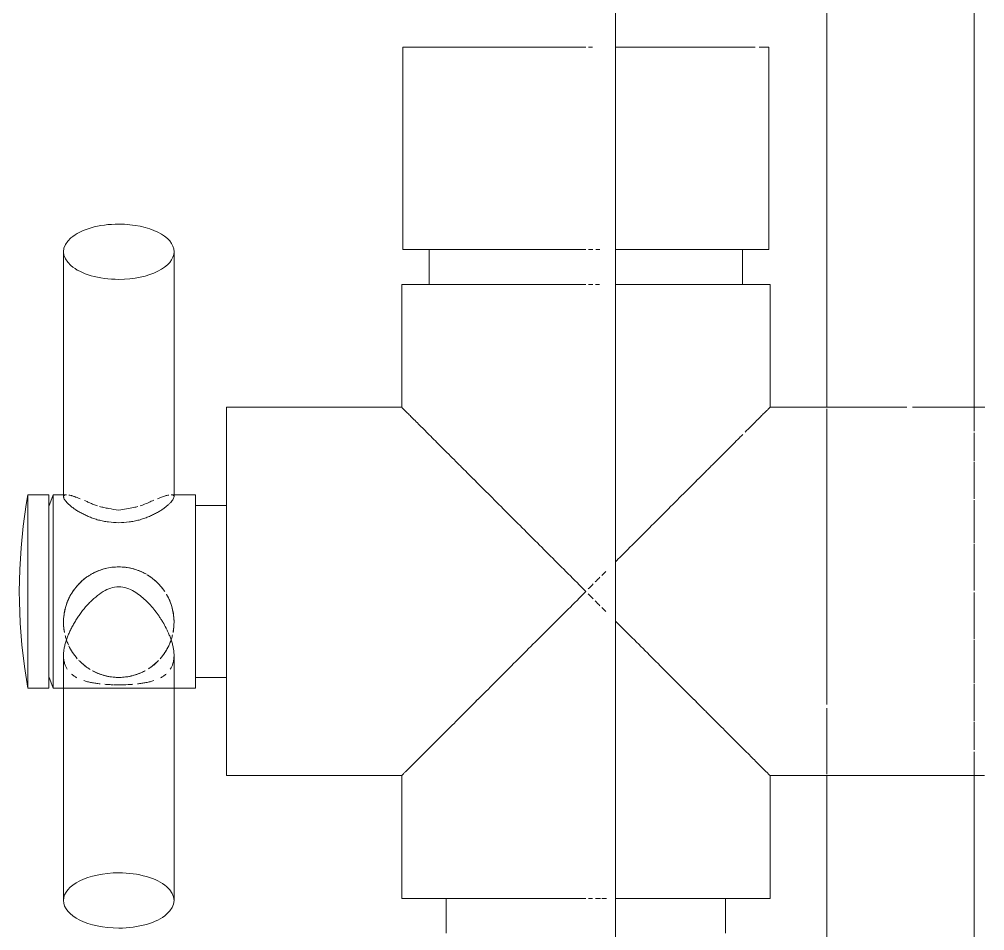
# Model space of a CAD drawing. Header units: metres. Extents: x -24.8 to 3.4, y -2.1 to 25.8.
# Drawn here: x -7.2162 to -7.1376, y 0.4724 to 0.5466 of the extents above; entities that cross this region are included whole.
import ezdxf

# ---------------------------------------------------------------- set-up
doc = ezdxf.new("R2010")
doc.units = ezdxf.units.M
doc.layers.add('P-SANR-FIXT', color=7, linetype='Continuous', lineweight=5)

# ---------------------------------------------------------------- blocks, each defined once
blk = doc.blocks.new('UT_Bacia com caixa acoplada - UT_Bacia com caixa acoplada-3248018-AA')
at = {"layer": 'P-SANR-FIXT', "color": 253, "true_color": 0xa6a6a6}
blk.add_line((34.13690173763725, 0.4062038145780441), (34.13690173763725, 0.7309999999999905), dxfattribs=at)
blk = doc.blocks.new('UT_Ducha higiênica - UT_Ducha higiênica-3628668-AA')
at = {"layer": 'P-SANR-FIXT', "color": 253, "true_color": 0xa6a6a6}
for p, q in [((34.15412133223171, 0.6681663797119922), (34.15412133223171, 0.5150000000000015)), ((34.16612133223171, 0.5150000000000015), (34.16612133223171, 0.6681663797119922)), ((34.13695344334964, 0.544314940328188), (34.14827793287685, 0.544314940328188)), ((34.14860557885483, 0.544314940328188), (34.14941342927755, 0.544314940328188)), ((34.14941342927756, 0.5278352926008755), (34.14941342927756, 0.5443149403281885)), ((34.13695344334964, 0.5278352926008761), (34.14941342927755, 0.5278352926008761)), ((34.14726121440147, 0.5249999999999906), (34.14726121440147, 0.5278352926008755)), ((34.1494963322318, 0.5249999999999906), (34.13691878068965, 0.5249999999999906)), ((34.14949633223183, 0.5150000000000015), (34.14949633223183, 0.5249999999999906)), ((34.16064001660035, 0.5150000000000015), (34.14949633223183, 0.5150000000000015)), ((34.16699633223168, 0.5150000000000015), (34.16111197147615, 0.5150000000000015)), ((34.14949633223183, 0.4749999999999911), (34.14949633223183, 0.4850000000000018)), ((34.14949633223183, 0.4850000000000018), (34.1669718130166, 0.4850000000000018)), ((34.15412133223171, 0.4850000000000018), (34.15412133223171, 0.4060745698004852)), ((34.16612133223171, 0.4121535324229034), (34.16612133223171, 0.4850000000000018)), ((34.13691878068965, 0.4749999999999905), (34.1494963322318, 0.4749999999999905)), ((34.14587924466058, 0.4721647073991279), (34.14587924466058, 0.4749999999999911))]:
    blk.add_line(p, q, dxfattribs=at)
at = {"layer": 'P-SANR-FIXT', "color": 7, "true_color": 0xf3f3f3}
for p, q in [((34.11957923518615, 0.5443149403281885), (34.11957923518615, 0.5278352926008755)), ((34.11957923518614, 0.544314940328188), (34.13449633223183, 0.544314940328188)), ((34.13470264702762, 0.544314940328188), (34.13503883053521, 0.544314940328188)), ((34.09195368284087, 0.5276637748155478), (34.09195368284088, 0.5077164640194567)), ((34.10095368284087, 0.5077164640194567), (34.10095368284087, 0.5276637748155478)), ((34.11957923518614, 0.5278352926008761), (34.12071473158682, 0.5278352926008761)), ((34.12071473158682, 0.5278352926008761), (34.12878780633346, 0.5278352926008761)), ((34.12173145006224, 0.5278352926008755), (34.12173145006224, 0.5249999999999906)), ((34.12878780633346, 0.5278352926008761), (34.13449633223183, 0.5278352926008761)), ((34.13470264702762, 0.5278352926008761), (34.13506849642754, 0.5278352926008761)), ((34.13530187973062, 0.5278352926008761), (34.13562806582392, 0.5278352926008761)), ((34.13698663720481, 0.5278352926008761), (34.14136122305249, 0.5278352926008761)), ((34.13699093473058, 0.5278352926008761), (34.14132805465795, 0.5278352926008761)), ((34.14156781072749, 0.5278352926008761), (34.14492527179661, 0.5278352926008761)), ((34.14158812079328, 0.5278352926008761), (34.1451099438605, 0.5278352926008761)), ((34.14504431270846, 0.5278352926008761), (34.14689944512911, 0.5278352926008761)), ((34.14524708957677, 0.5278352926008761), (34.14688764146923, 0.5278352926008761)), ((34.14701324213122, 0.5278352926008761), (34.1474699536517, 0.5278352926008761)), ((34.14701594076989, 0.5278352926008761), (34.14726121440145, 0.5278352926008761)), ((34.11949633223183, 0.5249999999999906), (34.11949633223183, 0.5150000000000015)), ((34.1344963322318, 0.5249999999999906), (34.1194963322318, 0.5249999999999906)), ((34.13506536049935, 0.5249999999999906), (34.13469970045132, 0.5249999999999906)), ((34.13561662142196, 0.5249999999999906), (34.13527665328971, 0.5249999999999906)), ((34.13780012684582, 0.5249999999999906), (34.13691472980353, 0.5249999999999906)), ((34.14729700758775, 0.5249999999999906), (34.13691878068965, 0.5249999999999906)), ((34.14206065154938, 0.5249999999999906), (34.13780012684582, 0.5249999999999906)), ((34.14352246697501, 0.5249999999999906), (34.14231969220436, 0.5249999999999906)), ((34.14726121440145, 0.5249999999999906), (34.14352246697501, 0.5249999999999906)), ((34.11949633223183, 0.5150000000000015), (34.10522299789751, 0.5150000000000015)), ((34.10522299789749, 0.5150000000000006), (34.10522299789749, 0.5000000000000004)), ((34.08891918847441, 0.5070771219914024), (34.08905534401543, 0.507874580992598)), ((34.09075411045765, 0.507874580992598), (34.08905534401543, 0.507874580992598)), ((34.08905534401541, 0.5000000000000007), (34.08905534401541, 0.5078745809925965)), ((34.09109985622717, 0.507874580992598), (34.09075411045765, 0.5069246522979692)), ((34.09075411045762, 0.5000000000000007), (34.09075411045762, 0.5078745809925965)), ((34.0921872432087, 0.507874580992598), (34.09109985622716, 0.507874580992598)), ((34.09109985622716, 0.5000000000000007), (34.09109985622716, 0.5078745809925965)), ((34.10269591020898, 0.507874580992598), (34.10072012247306, 0.507874580992598)), ((34.10269591020896, 0.5068195871837469), (34.10269591020896, 0.5078745809925965)), ((34.10522299789751, 0.507000000000012), (34.10269591020898, 0.507000000000012)), ((34.10269591020896, 0.5000000000000007), (34.10269591020896, 0.5068195871837469)), ((34.0883518077862, 0.5000000000000006), (34.08838734008888, 0.5017763782458295)), ((34.08835917451317, 0.4991910346600321), (34.0883518077862, 0.5000000000000006)), ((34.08905534401541, 0.4921254190074046), (34.08905534401541, 0.5000000000000006)), ((34.09075411045762, 0.4921254190074046), (34.09075411045762, 0.5000000000000006)), ((34.09109985622716, 0.4921254190074046), (34.09109985622716, 0.5000000000000006)), ((34.10269591020896, 0.4921254190074046), (34.10269591020896, 0.5000000000000006)), ((34.10522299789749, 0.5000000000000004), (34.10522299789749, 0.4850000000000006)), ((34.09195368284087, 0.494785655135156), (34.09195368284087, 0.4748362251848513)), ((34.10095368284087, 0.4748362251848513), (34.10095368284087, 0.494785655135156)), ((34.09075411045765, 0.493075347702034), (34.09109985622717, 0.4921254190074054)), ((34.10269591020898, 0.4930000000000108), (34.10522299789751, 0.4930000000000108)), ((34.08905534401543, 0.4921254190074054), (34.09075411045765, 0.4921254190074054)), ((34.09109985622716, 0.4921254190074054), (34.10269591020898, 0.4921254190074054)), ((34.10522299789751, 0.4850000000000018), (34.11949633223183, 0.4850000000000018)), ((34.11949633223183, 0.4850000000000018), (34.11949633223183, 0.4749999999999911)), ((34.1194963322318, 0.4749999999999905), (34.13061404655526, 0.4749999999999905)), ((34.12311341980313, 0.4749999999999911), (34.12311341980313, 0.4721647073991279)), ((34.13061404655526, 0.4749999999999905), (34.1344963322318, 0.4749999999999905)), ((34.13469970045132, 0.4749999999999905), (34.13503432765931, 0.4749999999999905)), ((34.13527645105431, 0.4749999999999905), (34.13569910648314, 0.4749999999999905)), ((34.13581287525742, 0.4749999999999905), (34.13617479897531, 0.4749999999999905)), ((34.13691095073923, 0.4749999999999905), (34.14018778844619, 0.4749999999999905)), ((34.13691878068965, 0.4749999999999905), (34.14023689798865, 0.4749999999999905)), ((34.14020194307674, 0.4749999999999905), (34.14203996095291, 0.4749999999999905)), ((34.14024986758577, 0.4749999999999905), (34.14199633223181, 0.4749999999999905)), ((34.14199633223181, 0.4749999999999905), (34.14554563833212, 0.4749999999999905)), ((34.14227998841987, 0.4749999999999905), (34.14435422356416, 0.4749999999999905)), ((34.14435422356416, 0.4749999999999905), (34.14549138132512, 0.4749999999999905))]:
    blk.add_line(p, q, dxfattribs=at)
at = {"layer": 'P-SANR-FIXT', "color": 7, "true_color": 0xfafafa}
for p, q in [((34.11957923518614, 0.544314940328188), (34.13449633223183, 0.544314940328188)), ((34.13470264702762, 0.544314940328188), (34.13503883053522, 0.544314940328188)), ((34.11957923518614, 0.5278352926008761), (34.12152271081196, 0.5278352926008761)), ((34.12173145006221, 0.5278352926008761), (34.13449633223183, 0.5278352926008761)), ((34.13470264462241, 0.5278352926008761), (34.13506844510179, 0.5278352926008761)), ((34.13530173641726, 0.5278352926008761), (34.13562766797502, 0.5278352926008761)), ((34.12000744483746, 0.5249999999999906), (34.1194963322318, 0.5249999999999906)), ((34.12150595117504, 0.5249999999999906), (34.12000744483746, 0.5249999999999906)), ((34.12344161999664, 0.5249999999999906), (34.12173145006221, 0.5249999999999906)), ((34.12678695106651, 0.5249999999999906), (34.12344161999664, 0.5249999999999906)), ((34.13449633223181, 0.5249999999999906), (34.12693201291422, 0.5249999999999906)), ((34.13506530849155, 0.5249999999999906), (34.13469969807826, 0.5249999999999906)), ((34.13561622391558, 0.5249999999999906), (34.13527651910686, 0.5249999999999906)), ((34.10522299789749, 0.5150000000000006), (34.10522299789749, 0.5070251628295475)), ((34.09075411045762, 0.5061573542281003), (34.09075411045762, 0.5078745809925965)), ((34.10269591020896, 0.5071443411439026), (34.10269591020896, 0.5078745809925965)), ((34.09075411045762, 0.5000000000000007), (34.09075411045762, 0.5069246522979683)), ((34.10269591020896, 0.5018117333157275), (34.10269591020896, 0.5070000000000098)), ((34.1052229978975, 0.5035000000000098), (34.1052229978975, 0.5070000000000098)), ((34.1052229978975, 0.5018117333157275), (34.1052229978975, 0.5035000000000098)), ((34.10269591020896, 0.5000000000000099), (34.10269591020896, 0.5018117333157275)), ((34.1052229978975, 0.5000000000000099), (34.1052229978975, 0.5018117333157275)), ((34.09075411045762, 0.4930753477020328), (34.09075411045762, 0.5000000000000006)), ((34.10269591020896, 0.4981882666842922), (34.10269591020896, 0.5000000000000098)), ((34.1052229978975, 0.4965000000000098), (34.1052229978975, 0.5000000000000098)), ((34.10269591020896, 0.4930000000000098), (34.10269591020896, 0.498024296696347)), ((34.1052229978975, 0.495050252531704), (34.1052229978975, 0.4965000000000098)), ((34.1052229978975, 0.4930000000000098), (34.1052229978975, 0.495050252531704)), ((34.09075411045762, 0.4921254190074046), (34.09075411045762, 0.4938426457719009)), ((34.10269591020896, 0.4921254190074046), (34.10269591020896, 0.4924566090002978)), ((34.10522299789749, 0.492974837170472), (34.10522299789749, 0.4925000000000006)), ((34.10522299789749, 0.4925000000000006), (34.10522299789749, 0.4893933982822024)), ((34.10522299789749, 0.4893933982822024), (34.10522299789749, 0.4850000000000006)), ((34.1194963322318, 0.4749999999999905), (34.12000744483746, 0.4749999999999905)), ((34.12000744483746, 0.4749999999999905), (34.12150595117504, 0.4749999999999905)), ((34.12150595117504, 0.4749999999999905), (34.12302504825469, 0.4749999999999905)), ((34.12311341980312, 0.4749999999999905), (34.12463844089951, 0.4749999999999905)), ((34.12463844089951, 0.4749999999999905), (34.12644739766384, 0.4749999999999905)), ((34.12644739766384, 0.4749999999999905), (34.12681808873024, 0.4749999999999905)), ((34.1269527035107, 0.4749999999999905), (34.13155021770655, 0.4749999999999905)), ((34.13155021770655, 0.4749999999999905), (34.13449633223181, 0.4749999999999905)), ((34.1346996958623, 0.4749999999999905), (34.13503424266693, 0.4749999999999905)), ((34.13527619178535, 0.4749999999999905), (34.13569815498023, 0.4749999999999905)), ((34.1358116268254, 0.4749999999999905), (34.13617220740149, 0.4749999999999905))]:
    blk.add_line(p, q, dxfattribs=at)
at = {"layer": 'P-SANR-FIXT', "color": 254, "true_color": 0xdfdfdf}
for p, q in [((34.13695344334965, 0.544314940328188), (34.14827793287685, 0.544314940328188)), ((34.14860557885483, 0.544314940328188), (34.14941342927755, 0.544314940328188)), ((34.13694933802397, 0.5278352926008761), (34.14726121440145, 0.5278352926008761)), ((34.1474699536517, 0.5278352926008761), (34.14941342927755, 0.5278352926008761)), ((34.14206065154938, 0.5249999999999906), (34.13691472980353, 0.5249999999999906)), ((34.14726121440145, 0.5249999999999906), (34.14231969220436, 0.5249999999999906)), ((34.1494963322318, 0.5249999999999906), (34.14748671328857, 0.5249999999999906)), ((34.15412133223171, 0.5148649202399357), (34.15412133223171, 0.4907825624678246)), ((34.16612133223171, 0.5145144430246216), (34.16612133223171, 0.5150000000000015)), ((34.16612133223171, 0.5130614473624415), (34.16612133223171, 0.5144872876802955)), ((34.16612133223171, 0.510617859371385), (34.16612133223171, 0.5129051419191134)), ((34.16612133223171, 0.5075329483264801), (34.16612133223171, 0.5105267246910535)), ((34.16612133223171, 0.5039418476085984), (34.16612133223171, 0.5074414190905524)), ((34.16612133223171, 0.5000850897739625), (34.16612133223171, 0.5038526879804224)), ((34.16612133223171, 0.496147312019581), (34.16612133223171, 0.4999149102260408)), ((34.16612133223171, 0.492558580909451), (34.16612133223171, 0.4960581523914049)), ((34.16612133223171, 0.4894732753089499), (34.16612133223171, 0.4924670516735233)), ((34.15412133223171, 0.4904836743761661), (34.15412133223171, 0.4851350797600676)), ((34.16612133223171, 0.4870948580808877), (34.16612133223171, 0.4893821406286183)), ((34.16612133223171, 0.4855127123197057), (34.16612133223171, 0.4869385526375618)), ((34.16612133223171, 0.4850000000000018), (34.16612133223171, 0.4854855569753818)), ((34.13691095073921, 0.4749999999999905), (34.14018778844619, 0.4749999999999905)), ((34.14020194307674, 0.4749999999999905), (34.14203996095291, 0.4749999999999905)), ((34.14227998841986, 0.4749999999999905), (34.14549138132512, 0.4749999999999905)), ((34.14596761620898, 0.4749999999999905), (34.1494963322318, 0.4749999999999905))]:
    blk.add_line(p, q, dxfattribs=at)
at = {"layer": 'P-SANR-FIXT', "color": 7, "true_color": 0xfdfdfd}
for p, q in [((34.12152271081196, 0.5278352926008761), (34.12197942233244, 0.5278352926008761)), ((34.12173145006221, 0.5278352926008761), (34.1219767236938, 0.5278352926008761)), ((34.12209321933457, 0.5278352926008761), (34.1239483517552, 0.5278352926008761)), ((34.12210502299444, 0.5278352926008761), (34.12270311886041, 0.5278352926008761)), ((34.12270311886041, 0.5278352926008761), (34.1237455748869, 0.5278352926008761)), ((34.12388272060318, 0.5278352926008761), (34.12547019748865, 0.5278352926008761)), ((34.12406739266706, 0.5278352926008761), (34.13449633223183, 0.5278352926008761)), ((34.12547019748865, 0.5278352926008761), (34.12961142330943, 0.5278352926008761)), ((34.12961142330943, 0.5278352926008761), (34.13449633223183, 0.5278352926008761)), ((34.13470264462241, 0.5278352926008761), (34.13506844510179, 0.5278352926008761)), ((34.13470264702762, 0.5278352926008761), (34.13506849642754, 0.5278352926008761)), ((34.13530173641726, 0.5278352926008761), (34.13562766797502, 0.5278352926008761)), ((34.13530187973062, 0.5278352926008761), (34.13562806582392, 0.5278352926008761)), ((34.1269963322318, 0.5249999999999906), (34.12169565687591, 0.5249999999999906)), ((34.12344161999664, 0.5249999999999906), (34.12173145006221, 0.5249999999999906)), ((34.12678695106651, 0.5249999999999906), (34.12344161999664, 0.5249999999999906)), ((34.12811389114702, 0.5249999999999906), (34.12693201291422, 0.5249999999999906)), ((34.13449633223181, 0.5249999999999906), (34.1269963322318, 0.5249999999999906)), ((34.1344963322318, 0.5249999999999906), (34.12811389114702, 0.5249999999999906)), ((34.13506530849155, 0.5249999999999906), (34.13469969807826, 0.5249999999999906)), ((34.13506536049936, 0.5249999999999906), (34.13469970045132, 0.5249999999999906)), ((34.13561622391559, 0.5249999999999906), (34.13527651910686, 0.5249999999999906)), ((34.13561662142195, 0.5249999999999906), (34.13527665328971, 0.5249999999999906)), ((34.08905534401541, 0.5000000000000006), (34.08905534401541, 0.5078745809925965)), ((34.09109985622716, 0.5076062611519541), (34.09109985622716, 0.5078745809925965)), ((34.09109985622716, 0.5000000000000006), (34.09109985622716, 0.5068195871837468)), ((34.10269591020896, 0.5060621778265009), (34.10269591020896, 0.5070000000000098)), ((34.10269591020896, 0.5000000000000006), (34.10269591020896, 0.506777647478192)), ((34.1052229978975, 0.5000000000000098), (34.1052229978975, 0.5070000000000098)), ((34.10522299789749, 0.5067953686990709), (34.10522299789749, 0.5000000000000007)), ((34.09075411045762, 0.5000000000000006), (34.09075411045762, 0.5061573542281003)), ((34.09075411045762, 0.5000000000000006), (34.09075411045762, 0.5059969248024149)), ((34.10269591020896, 0.5035000000000097), (34.10269591020896, 0.5060621778265009)), ((34.10269591020896, 0.5000000000000098), (34.10269591020896, 0.5035000000000097)), ((34.08905534401541, 0.4960627095037026), (34.08905534401541, 0.5000000000000006)), ((34.09075411045762, 0.4940030751975862), (34.09075411045762, 0.5000000000000006)), ((34.09075411045762, 0.4938426457719009), (34.09075411045762, 0.5000000000000006)), ((34.09109985622716, 0.4931804128162544), (34.09109985622716, 0.5000000000000006)), ((34.10269591020896, 0.4981882666842921), (34.10269591020896, 0.5000000000000098)), ((34.10269591020896, 0.498121059450053), (34.10269591020896, 0.5000000000000006)), ((34.10522299789749, 0.5000000000000006), (34.10522299789749, 0.4932046313009467)), ((34.1052229978975, 0.4981882666842921), (34.1052229978975, 0.5000000000000098)), ((34.10269591020896, 0.4930000000000098), (34.10269591020896, 0.4980242966963469)), ((34.10269591020896, 0.4932223525218214), (34.10269591020896, 0.4979619084669143)), ((34.1052229978975, 0.495050252531704), (34.1052229978975, 0.4981882666842921)), ((34.08905534401541, 0.4931804128162544), (34.08905534401541, 0.4960627095037026)), ((34.1052229978975, 0.4930000000000098), (34.1052229978975, 0.495050252531704)), ((34.08905534401541, 0.4921254190074046), (34.08905534401541, 0.4931804128162544)), ((34.09109985622716, 0.4921254190074046), (34.09109985622716, 0.4931804128162544)), ((34.12302504825469, 0.4749999999999905), (34.13449633223181, 0.4749999999999905)), ((34.12311341980312, 0.4749999999999905), (34.12681808873024, 0.4749999999999905)), ((34.1269527035107, 0.4749999999999905), (34.13449633223181, 0.4749999999999905)), ((34.1346996958623, 0.4749999999999905), (34.13503424266693, 0.4749999999999905)), ((34.13469970045132, 0.4749999999999905), (34.13503432765931, 0.4749999999999905)), ((34.13527619178535, 0.4749999999999905), (34.13569815498023, 0.4749999999999905)), ((34.13527645105431, 0.4749999999999905), (34.13569910648313, 0.4749999999999905)), ((34.1358116268254, 0.4749999999999905), (34.13617220740149, 0.4749999999999905)), ((34.13581287525744, 0.4749999999999905), (34.13617479897531, 0.4749999999999905))]:
    blk.add_line(p, q, dxfattribs=at)
at = {"layer": 'P-SANR-FIXT', "color": 7, "true_color": 0xf3f3f3, "flags": 128}
for points in [[(34.08838734008888, 0.5017763782458295), (34.08849388015283, 0.5035499146654028), (34.08867125753666, 0.5053177719787874), (34.08891918847441, 0.5070771219914024)], [(34.08905534401543, 0.4921254190074054), (34.08877541431328, 0.4938799621327349), (34.08856587153641, 0.4956442960131104), (34.08842705090858, 0.4974155980906991), (34.08835917451317, 0.4991910346600321)]]:
    blk.add_lwpolyline(points, dxfattribs=at)
at = {"layer": 'P-SANR-FIXT', "color": 7, "true_color": 0xfafafa}
for radius, start, end in [(0.004500000000002778, 90, 118.6429908669372), (0.004500000000000174, 60.00000000003973, 90.00000000000034), (0.00450000000000488, 124.1506781566787, 145.9763107294227), (0.00449999999999551, 34.02368927062412, 59.09169034862808), (0.004500000000002439, 152.931132782946, 165.0000000000026), (0.004499999999995879, 7.06789929213436e-13, 29.99999999999499), (0.004500000000007277, 164.9999999999863, 180.0000000000005), (0.004499999999999599, 181.440404494824, 190.8425500649551), (0.004500000000000175, 350.4147108882344, 3.578124016646456e-13), (0.004500000000003738, 198.9559375726482, 203.4503493247005), (0.004500000000003791, 205.1887838781639, 221.3554402419734), (0.004499999999996844, 318.6445597579509, 334.8112161218081), (0.004499999999999335, 336.5496506752592, 341.0440624273436), (0.004499999999999618, 224.9999999999634, 237.5749132978479), (0.004500000000005342, 302.4250867020427, 315.0000000000004), (0.004500000000000023, 241.6701259978073, 254.0596124383402), (0.004500000000002961, 255.0000000000212, 264.15733964318), (0.004500000000007277, 264.8397192517302, 270.0000000000001), (0.004500000000002439, 269.9999999999996, 284.9999999999798), (0.004499999999998779, 285.9403875615758, 298.3298740021191)]:
    blk.add_arc((34.09645368284086, 0.4975000000000024), radius, start, end, dxfattribs=at)
at = {"layer": 'P-SANR-FIXT', "color": 7, "true_color": 0xf3f3f3}
for centre, major_axis, ratio, start_param, end_param in [((34.09645368284085, 0.5276637748155467), (0.00450000000000017, 0), 0.4999999999920064, 1.570796326793318, 4.712388980386263), ((34.09645368284085, 0.5276637748155466), (-0.004500000000007276, 4.736486968588385e-15), 0.4999999999912169, 1.570796326796997, 4.712388980383633), ((34.09645368284086, 0.4748362251848502), (-0.004500000000007276, 4.736486968588385e-15), 0.5000000000132857, 4.71238898038679, 7.853981633973432), ((34.09645368284086, 0.4748362251848502), (0.00450000000000017, 0), 0.5000000000140875, 4.712388980383104, 7.853981633976062)]:
    blk.add_ellipse(centre, major_axis=major_axis, ratio=ratio, start_param=start_param, end_param=end_param, dxfattribs=at)
at = {"layer": 'P-SANR-FIXT', "color": 7, "true_color": 0xfdfdfd}
for points, knots in [([(34.13449633223181, 0.5000000000000006), (34.13353968289191, 0.5009692221810881), (34.13160420316803, 0.5028859177997199), (34.12924362866939, 0.5052540684874952), (34.12764019699323, 0.506855243068527), (34.12674762709359, 0.5077536339279073), (34.12608677458756, 0.5084092151818393), (34.12543995269678, 0.5090528205950818), (34.12481144376317, 0.5096867429519701), (34.12420060258926, 0.5103021607887912), (34.12360781479841, 0.510888184623711), (34.12303792102895, 0.5114533112954276), (34.12249643732694, 0.5120015776738932), (34.1219851328566, 0.5125187978828979), (34.12150756759298, 0.5129887815540587), (34.12106708702941, 0.513421579033847), (34.12067010152754, 0.5138245372140183), (34.12032277204497, 0.5141783864350024), (34.12003062263378, 0.5144671769570527), (34.1197973406351, 0.5146882959124545), (34.11956887841201, 0.5149090537146502), (34.1194963322318, 0.5149867507995795), (34.1194963322318, 0.5150000000000006)], [0, 0, 0, 0, 0.1428571428571428, 0.2857142857142857, 0.3571428571428571, 0.3928571428571428, 0.4285714285714285, 0.4642857142857143, 0.5, 0.5357142857142857, 0.5714285714285714, 0.6071428571428571, 0.6428571428571428, 0.6785714285714286, 0.7142857142857143, 0.75, 0.7857142857142857, 0.8214285714285714, 0.8571428571428571, 0.8928571428571428, 0.9285714285714286, 1, 1, 1, 1]), ([(34.12608911302344, 0.49159278079161), (34.12630696655129, 0.4918095198744966), (34.126747668722, 0.4922462721777019), (34.12764017326116, 0.4931448104600529), (34.12832737577249, 0.4938309886493424), (34.1287901691879, 0.4942938369560601)], [0.5714285714285714, 0.5714285714285714, 0.5714285714285714, 0.5714285714285714, 0.6071428571428571, 0.6428571428571428, 0.7142857142857143, 0.7142857142857143, 0.7142857142857143, 0.7142857142857143]), ([(34.1194963322318, 0.4850000000000006), (34.1194963322318, 0.4850132492004217), (34.11956887841196, 0.485090946285459), (34.11979734063517, 0.4853117040873663), (34.12003062263348, 0.4855328230436333), (34.12032277204611, 0.4858216135624392), (34.1206701015233, 0.4861754627955358), (34.12106708704521, 0.4865784209305023), (34.12150756753399, 0.4870112185789974), (34.12198513307676, 0.4874812016205362), (34.12249643650532, 0.4879984241793223), (34.12303792409531, 0.4885466817882839), (34.1236078033546, 0.4891118411882344), (34.12420064529815, 0.4896977428797223), (34.12501483072918, 0.4905189077894751), (34.12565340596774, 0.4911593026258371), (34.12608911302344, 0.49159278079161)], [0, 0, 0, 0, 0.07142857142857142, 0.1071428571428571, 0.1428571428571428, 0.1785714285714285, 0.2142857142857143, 0.25, 0.2857142857142857, 0.3214285714285714, 0.3571428571428571, 0.3928571428571428, 0.4285714285714285, 0.4642857142857143, 0.5, 0.5714285714285714, 0.5714285714285714, 0.5714285714285714, 0.5714285714285714])]:
    blk.add_open_spline(points, degree=3, knots=knots, dxfattribs=at)
at = {"layer": 'P-SANR-FIXT', "color": 7, "true_color": 0xf3f3f3}
for points, knots in [([(34.1194963322318, 0.5150000000000006), (34.1194963322318, 0.514986750799578), (34.11956887841196, 0.5149090537145385), (34.11979734063517, 0.5146882959126287), (34.12003062263347, 0.5144671769563597), (34.12032277204611, 0.514178386437552), (34.1206701015233, 0.513824537204454), (34.12106708704522, 0.5134215790694858), (34.12150756753398, 0.5129887814209892), (34.12198513307675, 0.5125187983794489), (34.12249643650531, 0.5120015758206613), (34.12303792409529, 0.5114533182116981), (34.12360780335459, 0.510888158811746), (34.12420064529815, 0.5103022571202562), (34.12501483072916, 0.5094810922105013), (34.12586626438057, 0.5086272324286821), (34.12674766872197, 0.507753727822268), (34.12764017326113, 0.5068551895399135), (34.12924364578757, 0.505254107098233), (34.13160419694312, 0.5028859037593189), (34.13353968289186, 0.5009692221810382), (34.13449633223181, 0.5000000000000004)], [0, 0, 0, 0, 0.07142857142857142, 0.1071428571428571, 0.1428571428571428, 0.1785714285714285, 0.2142857142857143, 0.25, 0.2857142857142857, 0.3214285714285714, 0.3571428571428571, 0.3928571428571428, 0.4285714285714285, 0.4642857142857143, 0.5, 0.5714285714285714, 0.6071428571428571, 0.6428571428571428, 0.7142857142857143, 0.8571428571428571, 1, 1, 1, 1]), ([(34.14949633223181, 0.5150000000000006), (34.14949633223181, 0.5149867507995795), (34.14942378605165, 0.5149090537145421), (34.14919532382843, 0.5146882959126348), (34.14896204183013, 0.5144671769563678), (34.1486698924175, 0.5141783864375618), (34.14832256294031, 0.5138245372044654), (34.14792557741838, 0.5134215790694988), (34.14763192375921, 0.5131330473038355), (34.14747891608729, 0.5129825838554964)], [0, 0, 0, 0, 0.07142857142857142, 0.1071428571428571, 0.1428571428571428, 0.1785714285714285, 0.2142857142857143, 0.25, 0.2857142857142857, 0.2857142857142857, 0.2857142857142857, 0.2857142857142857]), ([(34.14728670087789, 0.5127933484420374), (34.14719378993229, 0.5127017025417276), (34.146937316245, 0.512447770388434), (34.14649622795829, 0.512001575820679), (34.1459547403683, 0.5114533182117172), (34.14538486110901, 0.5108881588117669), (34.14479201916545, 0.5103022571202789), (34.14397783373443, 0.5094810922105262), (34.14333925849587, 0.508840697374164), (34.14290355144018, 0.508407219208391)], [0.3004277620832122, 0.3004277620832122, 0.3004277620832122, 0.3004277620832122, 0.3214285714285714, 0.3571428571428571, 0.3928571428571428, 0.4285714285714285, 0.4642857142857143, 0.5, 0.5714285714285714, 0.5714285714285714, 0.5714285714285714, 0.5714285714285714]), ([(34.14290355144018, 0.508407219208391), (34.14268569791232, 0.5081904801255046), (34.14224499574162, 0.5077537278222992), (34.14135249120245, 0.5068551895399482), (34.14066528869112, 0.5061690113506587), (34.1402024952757, 0.5057061630439411)], [0.5714285714285714, 0.5714285714285714, 0.5714285714285714, 0.5714285714285714, 0.6071428571428571, 0.6428571428571428, 0.7142857142857143, 0.7142857142857143, 0.7142857142857143, 0.7142857142857143]), ([(34.09195365950164, 0.5077164815419379), (34.09195364663275, 0.5076941531836769), (34.09196714244484, 0.5076076684166351), (34.09205186271448, 0.5074460882087952), (34.09221936650569, 0.5072464759538954), (34.09238194170607, 0.5070893043310553), (34.09258041955813, 0.5069200845474351), (34.09281475176815, 0.5067391118069198), (34.0930373111185, 0.5065888830361563), (34.0932300688436, 0.50647307125887), (34.09338143092579, 0.5063903989623966), (34.09353921866574, 0.5063097734654228), (34.09375796064935, 0.5062021071515737), (34.09404616123172, 0.506072018590102), (34.09441301270554, 0.5059305858484933), (34.0947982964732, 0.5058142938870462), (34.09519879272319, 0.5057251272012273), (34.0957478025896, 0.505634692458507), (34.09617120960017, 0.5056020509524166), (34.09645368284086, 0.5055959661428778)], [0.5330938981077735, 0.5330938981077735, 0.5330938981077735, 0.5330938981077735, 0.5555555555555556, 0.6111111111111112, 0.6388888888888888, 0.6666666666666666, 0.6944444444444444, 0.7222222222222222, 0.75, 0.7638888888888888, 0.7777777777777778, 0.7916666666666667, 0.8055555555555556, 0.8333333333333333, 0.861111111111111, 0.8888888888888888, 0.9166666666666666, 0.9444444444444444, 1, 1, 1, 1]), ([(34.09645368284086, 0.5055959661428777), (34.09673615608155, 0.5056020509524166), (34.09715956309211, 0.505634692458507), (34.09770857295852, 0.5057251272012273), (34.0981090692085, 0.5058142938870464), (34.09849435297617, 0.5059305858484934), (34.09886120444999, 0.5060720185901019), (34.09914940503236, 0.5062021071515735), (34.09936814701598, 0.5063097734654226), (34.09952593475592, 0.5063903989623965), (34.09967729683812, 0.5064730712588696), (34.09987005456321, 0.506588883036157), (34.10009261391356, 0.5067391118069123), (34.10032694612357, 0.5069200845474616), (34.10052542397568, 0.5070893043309553), (34.10068799917591, 0.5072464759542676), (34.10085550296782, 0.507446088206818), (34.10092223601524, 0.5075733628382286), (34.10094188802008, 0.5076416460752015)], [0, 0, 0, 0, 0.05555555555555555, 0.08333333333333333, 0.1111111111111111, 0.1388888888888889, 0.1666666666666667, 0.1944444444444444, 0.2083333333333333, 0.2222222222222222, 0.2361111111111111, 0.25, 0.2777777777777778, 0.3055555555555556, 0.3333333333333333, 0.361111111111111, 0.3888888888888888, 0.4444444444444444, 0.4444444444444444, 0.4444444444444444, 0.4444444444444444]), ([(34.0951922683325, 0.5000000000000006), (34.09497769265513, 0.4998574566598159), (34.09466661621845, 0.4996270368376997), (34.09427928824095, 0.4992890079141122), (34.0940028060762, 0.4990218429161002), (34.09374454712572, 0.4987378784428257), (34.09350431103107, 0.4984388940177346), (34.09331595473058, 0.4981825562461734), (34.09317154524479, 0.4979752627845731), (34.09306594002346, 0.4978196488679316), (34.09296391340357, 0.4976628614965971), (34.09283385982565, 0.4974507814944101), (34.09268170998895, 0.4971822233508685), (34.09251596717539, 0.4968572877458536), (34.09236717592196, 0.4965347820926139), (34.0922376617843, 0.496212436306359), (34.09213008442341, 0.4958890037699429), (34.09204574890551, 0.4955699577133925), (34.0919865297303, 0.4952607904182769), (34.0919541897058, 0.4949607391653807), (34.09195128710551, 0.4946943481158049), (34.09196474433912, 0.4945320572653489), (34.09197321008009, 0.4944648997887452)], [0, 0, 0, 0, 0.05555555555555555, 0.08333333333333333, 0.1111111111111111, 0.1388888888888889, 0.1666666666666667, 0.1944444444444444, 0.2083333333333333, 0.2222222222222222, 0.2361111111111111, 0.25, 0.2777777777777778, 0.3055555555555556, 0.3333333333333333, 0.361111111111111, 0.3888888888888888, 0.4166666666666666, 0.4444444444444444, 0.4722222222222222, 0.5, 0.5203179083710853, 0.5203179083710853, 0.5203179083710853, 0.5203179083710853]), ([(34.10093415555186, 0.49446490054191), (34.10094262132778, 0.4945320578440716), (34.10095607863877, 0.4946943480072339), (34.10095317571357, 0.4949607379899835), (34.10092083690627, 0.4952607951235478), (34.10086161321912, 0.4955699400677055), (34.10077729453181, 0.4958890696474194), (34.10068759438903, 0.4961583369763531), (34.10060501449723, 0.496373945057077), (34.10052656582744, 0.4965615664671502), (34.10042895147336, 0.4967764442212362), (34.10026956606433, 0.4971010015617217), (34.10009120517147, 0.4974248356761413), (34.09989389339145, 0.4977420000330311), (34.09968389105553, 0.4980530861789068), (34.09940606536433, 0.4984408064421756), (34.09910134565968, 0.4988117804992536), (34.09883551305305, 0.4990886496932773), (34.09855764148869, 0.4993545533618645), (34.0981897884019, 0.4996667817252111), (34.09787602910724, 0.499893092494862), (34.09771509734921, 0.5000000000000006)], [0.4796820916293457, 0.4796820916293457, 0.4796820916293457, 0.4796820916293457, 0.5, 0.5277777777777778, 0.5555555555555556, 0.5833333333333334, 0.6111111111111112, 0.6388888888888888, 0.6527777777777777, 0.6666666666666666, 0.6875, 0.7083333333333333, 0.75, 0.7708333333333333, 0.7916666666666666, 0.8333333333333333, 0.875, 0.8958333333333333, 0.9166666666666666, 0.9583333333333333, 1, 1, 1, 1]), ([(34.13449633223181, 0.5000000000000004), (34.13353968289186, 0.4990307778189628), (34.13160420316792, 0.4971140822003993), (34.12924362866935, 0.4947459315125459), (34.12764019699321, 0.4931447569315088), (34.12674762709358, 0.492246366072125), (34.12608677458754, 0.4915907848181905), (34.12543995269677, 0.4909471794049454), (34.12481144376316, 0.4903132570480551), (34.12420060258926, 0.4896978392112323), (34.1236078147984, 0.4891118153763108), (34.12303792102893, 0.4885466887045925), (34.12249643732693, 0.4879984223261256), (34.12198513285659, 0.4874812021171195), (34.12150756759297, 0.4870112184459571), (34.12106708702941, 0.4865784209661672), (34.12067010152754, 0.4861754627859944), (34.12032277204497, 0.4858216135650086), (34.12003062263378, 0.4855328230429565), (34.1197973406351, 0.4853117040875528), (34.11956887841201, 0.4850909462853544), (34.1194963322318, 0.4850132492004231), (34.1194963322318, 0.4850000000000006)], [0, 0, 0, 0, 0.1428571428571428, 0.2857142857142857, 0.3571428571428571, 0.3928571428571428, 0.4285714285714285, 0.4642857142857143, 0.5, 0.5357142857142857, 0.5714285714285714, 0.6071428571428571, 0.6428571428571428, 0.6785714285714286, 0.7142857142857143, 0.75, 0.7857142857142857, 0.8214285714285714, 0.8571428571428571, 0.8928571428571428, 0.9285714285714286, 1, 1, 1, 1]), ([(34.13690292912463, 0.4975914492450739), (34.13706110618377, 0.4974340081419005), (34.13817698925686, 0.4963230234834732), (34.1392769208945, 0.4952195616500613), (34.1402024952757, 0.4942938369560601)], [0.119300250506475, 0.119300250506475, 0.119300250506475, 0.119300250506475, 0.1428571428571428, 0.2857142857142857, 0.2857142857142857, 0.2857142857142857, 0.2857142857142857]), ([(34.1402024952757, 0.4942938369560601), (34.14066528246632, 0.4938309746090594), (34.14135246747037, 0.4931447569314743), (34.14224503737001, 0.4922463660720939), (34.14268560570736, 0.4918093119028058), (34.14290355144018, 0.4915927807916101)], [0.2857142857142857, 0.2857142857142857, 0.2857142857142857, 0.2857142857142857, 0.3571428571428571, 0.3928571428571428, 0.4285714285714285, 0.4285714285714285, 0.4285714285714285, 0.4285714285714285]), ([(34.14290355144018, 0.4915927807916101), (34.14312149717298, 0.4913762496804143), (34.14355271176683, 0.4909471794049193), (34.14418122070044, 0.490313257048031), (34.14479206187434, 0.48969783921121), (34.14538484966519, 0.4891118153762901), (34.14595474343466, 0.4885466887045735), (34.14649622713667, 0.487998422326108), (34.14700753160701, 0.4874812021171033), (34.14748509687064, 0.4870112184459425), (34.14792557743419, 0.4865784209661541), (34.14832256293607, 0.4861754627859829), (34.14866989241863, 0.4858216135649988), (34.14896204182983, 0.4855328230429485), (34.14919532382851, 0.4853117040875466), (34.14942378605161, 0.4850909462853509), (34.14949633223181, 0.4850132492004217), (34.14949633223181, 0.4850000000000006)], [0.4285714285714285, 0.4285714285714285, 0.4285714285714285, 0.4285714285714285, 0.4642857142857143, 0.5, 0.5357142857142857, 0.5714285714285714, 0.6071428571428571, 0.6428571428571428, 0.6785714285714286, 0.7142857142857143, 0.75, 0.7857142857142857, 0.8214285714285714, 0.8571428571428571, 0.8928571428571428, 0.9285714285714286, 1, 1, 1, 1])]:
    blk.add_open_spline(points, degree=3, knots=knots, dxfattribs=at)
at = {"layer": 'P-SANR-FIXT', "color": 253, "true_color": 0xa6a6a6}
for points, knots in [([(34.14747891608729, 0.5129825838554819), (34.14763192372516, 0.5131330473806407), (34.1479255774342, 0.513421579033834), (34.14832256293608, 0.5138245372140068), (34.14866989241865, 0.5141783864349926), (34.14896204182983, 0.5144671769570446), (34.14919532382851, 0.5146882959124484), (34.1494237860516, 0.5149090537146467), (34.14949633223181, 0.514986750799578), (34.14949633223181, 0.5150000000000006)], [0.7142857142857143, 0.7142857142857143, 0.7142857142857143, 0.7142857142857143, 0.75, 0.7857142857142857, 0.8214285714285714, 0.8571428571428571, 0.8928571428571428, 0.9285714285714286, 1, 1, 1, 1]), ([(34.13737670626441, 0.5028803740325315), (34.13833269109512, 0.503833178074743), (34.13974903579426, 0.505254068487455), (34.1413524674704, 0.5068552430684922), (34.14224503737004, 0.5077536339278761), (34.14290588987606, 0.5084092151818106), (34.14355271176684, 0.5090528205950557), (34.14418122070046, 0.509686742951946), (34.14479206187436, 0.5103021607887688), (34.14538484966521, 0.5108881846236902), (34.14595474343468, 0.5114533112954085), (34.14649622713668, 0.5120015776738756), (34.14693731632209, 0.5124477702145355), (34.14719379000566, 0.5127017023762452), (34.14728670093051, 0.5127933483233542)], [0.1428571428571428, 0.1428571428571428, 0.1428571428571428, 0.1428571428571428, 0.2857142857142857, 0.3571428571428571, 0.3928571428571428, 0.4285714285714285, 0.4642857142857143, 0.5, 0.5357142857142857, 0.5714285714285714, 0.6071428571428571, 0.6428571428571428, 0.6785714285714286, 0.6995722379166796, 0.6995722379166796, 0.6995722379166796, 0.6995722379166796]), ([(34.14290355144019, 0.4915927807916388), (34.14268569791234, 0.491809519874526), (34.14224499574163, 0.4922462721777331), (34.14135249120248, 0.4931448104600876), (34.13974901867604, 0.4947458929017679), (34.1381769876842, 0.4963230199362729), (34.13706110704101, 0.4974340100754719), (34.13690293019842, 0.4975914516671552)], [0.5714285714285714, 0.5714285714285714, 0.5714285714285714, 0.5714285714285714, 0.6071428571428571, 0.6428571428571428, 0.7142857142857143, 0.8571428571428571, 0.8806997494968948, 0.8806997494968948, 0.8806997494968948, 0.8806997494968948]), ([(34.14949633223181, 0.4850000000000006), (34.14949633223181, 0.4850132492004231), (34.14942378605165, 0.4850909462854626), (34.14919532382843, 0.4853117040873726), (34.14896204183013, 0.4855328230436415), (34.1486698924175, 0.4858216135624491), (34.14832256294031, 0.4861754627955472), (34.14792557741839, 0.4865784209305153), (34.14748509692963, 0.4870112185790119), (34.14700753138685, 0.4874812016205523), (34.1464962279583, 0.4879984241793399), (34.14595474036832, 0.488546681788303), (34.14538486110902, 0.4891118411882551), (34.14479201916546, 0.4896977428797449), (34.14397783373445, 0.4905189077894998), (34.14333925849589, 0.4911593026258643), (34.14290355144019, 0.4915927807916388)], [0, 0, 0, 0, 0.07142857142857142, 0.1071428571428571, 0.1428571428571428, 0.1785714285714285, 0.2142857142857143, 0.25, 0.2857142857142857, 0.3214285714285714, 0.3571428571428571, 0.3928571428571428, 0.4285714285714285, 0.4642857142857143, 0.5, 0.5714285714285714, 0.5714285714285714, 0.5714285714285714, 0.5714285714285714])]:
    blk.add_open_spline(points, degree=3, knots=knots, dxfattribs=at)
at = {"layer": 'P-SANR-FIXT', "color": 7, "true_color": 0xfafafa}
for points, knots in [([(34.09212497777917, 0.5078709966811228), (34.0920906319482, 0.5078657604558335), (34.09203114837087, 0.5078474527805712), (34.09196927894118, 0.5077996232898193), (34.09195367846202, 0.5077493790435993), (34.09195365950164, 0.5077164815419379)], [0.4444444444444444, 0.4444444444444444, 0.4444444444444444, 0.4444444444444444, 0.4722222222222222, 0.5, 0.5330938981077735, 0.5330938981077735, 0.5330938981077735, 0.5330938981077735]), ([(34.09330212324021, 0.5075458527134292), (34.09325527252211, 0.5075653267397473), (34.09313058118855, 0.5076172407198521), (34.09297612540505, 0.507679545353963), (34.0928358507707, 0.5077301662768198), (34.09273451048151, 0.5077617416576651), (34.09263792652241, 0.5077889984634353), (34.09251671618706, 0.5078228152326059), (34.09243411144356, 0.5078430483918447), (34.09238294015276, 0.5078535149395302)], [0.2616557383142245, 0.2616557383142245, 0.2616557383142245, 0.2616557383142245, 0.2777777777777778, 0.3055555555555556, 0.3194444444444444, 0.3333333333333333, 0.3472222222222222, 0.361111111111111, 0.3888888888888888, 0.3888888888888888, 0.3888888888888888, 0.3888888888888888]), ([(34.0947103897286, 0.5069679903383243), (34.09465427802172, 0.5069858673199974), (34.09448979214999, 0.5070433924381953), (34.09423171991233, 0.5071516346404252), (34.09398972719354, 0.5072628887338388), (34.09380314784718, 0.5073452621781946), (34.09371146606009, 0.5073817799596215), (34.09366630671907, 0.5073994190409675)], [0.125, 0.125, 0.125, 0.125, 0.1388888888888889, 0.1666666666666667, 0.1944444444444444, 0.2083333333333333, 0.2222222222222222, 0.2222222222222222, 0.2222222222222222, 0.2222222222222222]), ([(34.09930832959704, 0.5074253063035433), (34.09924181560942, 0.5073991887974477), (34.09903619892218, 0.5073203918845299), (34.09867967511966, 0.5071506250088992), (34.09836547506144, 0.5070212595474457), (34.09819697595312, 0.5069679903383243)], [0.7708333333333333, 0.7708333333333333, 0.7708333333333333, 0.7708333333333333, 0.7916666666666666, 0.8333333333333333, 0.875, 0.875, 0.875, 0.875]), ([(34.10017206247852, 0.5077610218951526), (34.10012260237208, 0.5077462424555567), (34.10002022342674, 0.5077130749491053), (34.09983400536792, 0.5076411893414108), (34.09969252461992, 0.507581961808766), (34.09960529259138, 0.5075457379405646)], [0.6666666666666666, 0.6666666666666666, 0.6666666666666666, 0.6666666666666666, 0.6875, 0.7083333333333333, 0.7383442616857532, 0.7383442616857532, 0.7383442616857532, 0.7383442616857532]), ([(34.10052442552895, 0.5078535149395302), (34.10047325352268, 0.5078430508293651), (34.10039064584715, 0.5078228276591589), (34.10026944547698, 0.5077889769400069), (34.10020503588281, 0.5077708748548831), (34.10017206247852, 0.5077610218951526)], [0.6111111111111112, 0.6111111111111112, 0.6111111111111112, 0.6111111111111112, 0.6388888888888888, 0.6527777777777777, 0.6666666666666666, 0.6666666666666666, 0.6666666666666666, 0.6666666666666666]), ([(34.10094188802008, 0.5076416460752015), (34.10096154002491, 0.5077099293121743), (34.10095376299201, 0.5077875043916821), (34.10087621728756, 0.5078474528598562), (34.10081673378497, 0.5078657602805298), (34.10078238790253, 0.5078709966811228)], [0.4444444444444444, 0.4444444444444444, 0.4444444444444444, 0.4444444444444444, 0.5, 0.5277777777777778, 0.5555555555555556, 0.5555555555555556, 0.5555555555555556, 0.5555555555555556]), ([(34.09645368284085, 0.5066235827755988), (34.09616916896649, 0.5066639514722031), (34.09575542892366, 0.5067285099901243), (34.09530633447936, 0.5068172544199596), (34.09506047292373, 0.5068731342132736), (34.09494101831802, 0.5069023484102627), (34.09488245727167, 0.5069179414214834)], [0, 0, 0, 0, 0.05555555555555555, 0.08333333333333333, 0.09722222222222221, 0.1111111111111111, 0.1111111111111111, 0.1111111111111111, 0.1111111111111111]), ([(34.09800285740072, 0.5069122247746188), (34.09789262202469, 0.5068831936357184), (34.09759625235908, 0.5068145899895), (34.09708424172346, 0.5067172384511353), (34.09666706824664, 0.506653859298052), (34.09645368284085, 0.5066235827755987)], [0.890625, 0.890625, 0.890625, 0.890625, 0.9166666666666666, 0.9583333333333333, 1, 1, 1, 1]), ([(34.09433179977898, 0.5014683261297119), (34.09441284869862, 0.5015116633146326), (34.0945776262537, 0.5015933814801342), (34.09491650897807, 0.501736303317384), (34.09553134431041, 0.5019314333450667), (34.09608447791554, 0.5020000000000023), (34.09645368284086, 0.5020000000000023)], [0.5, 0.5, 0.5, 0.5, 0.5625, 0.625, 0.75, 1, 1, 1, 1]), ([(34.09645368284086, 0.5020000000000023), (34.09682288776617, 0.5020000000000023), (34.0973760213713, 0.5019314333450667), (34.09799085670365, 0.501736303317384), (34.09832973942801, 0.5015933814801342), (34.09849451698308, 0.5015116633146326), (34.09857556590273, 0.5014683261297119)], [0, 0, 0, 0, 0.25, 0.375, 0.4375, 0.5, 0.5, 0.5, 0.5]), ([(34.09271202545408, 0.5000000000000006), (34.09281451890622, 0.5001533981529043), (34.09303825616002, 0.5004473710641568), (34.09336049737193, 0.5007774253250575), (34.09364068483308, 0.5010160199203355), (34.09386117833822, 0.5011816090876633), (34.09409133273582, 0.5013333583706103), (34.09425075085934, 0.5014249889447914), (34.09433179977898, 0.5014683261297119)], [0, 0, 0, 0, 0.125, 0.25, 0.3125, 0.375, 0.4375, 0.5, 0.5, 0.5, 0.5]), ([(34.09881453748128, 0.5013309744669977), (34.09889275107843, 0.5012827752762946), (34.0990461873435, 0.5011816090876633), (34.09926668084863, 0.5010160199203355), (34.09954686830979, 0.5007774253250576), (34.09986910952169, 0.5004473710641568), (34.1000928467755, 0.5001533981529043), (34.10019534022763, 0.5000000000000006)], [0.5625, 0.5625, 0.5625, 0.5625, 0.625, 0.6875, 0.75, 0.875, 1, 1, 1, 1]), ([(34.09197494840216, 0.4979354944871849), (34.09200755802173, 0.4982674775088305), (34.09215938091037, 0.4989920960873018), (34.0924879801407, 0.4996646796792819), (34.09271202545408, 0.5000000000000006)], [0.7932716154033366, 0.7932716154033366, 0.7932716154033366, 0.7932716154033366, 0.8888888888888888, 1, 1, 1, 1]), ([(34.10033970050955, 0.4997691687985543), (34.10049648010299, 0.4995007951618428), (34.10078941646663, 0.4988533448770284), (34.1009215723042, 0.4981585681707021), (34.1009453075868, 0.4977744214671738)], [0.0250685561522531, 0.0250685561522531, 0.0250685561522531, 0.0250685561522531, 0.1111111111111111, 0.2222222222222222, 0.2222222222222222, 0.2222222222222222, 0.2222222222222222]), ([(34.09235346152396, 0.4956457656155636), (34.09231805366277, 0.495724063368071), (34.09225117852306, 0.4958839053327762), (34.09216008323421, 0.4961429795716175), (34.09210841448738, 0.4963256314276057), (34.09208411489051, 0.4964243352816792)], [0.5555555555555556, 0.5555555555555556, 0.5555555555555556, 0.5555555555555556, 0.5833333333333334, 0.6111111111111112, 0.6425559606042817, 0.6425559606042817, 0.6425559606042817, 0.6425559606042817]), ([(34.10083283883186, 0.4964640610317003), (34.10080624244309, 0.4963516235992679), (34.10075168876509, 0.4961555116272928), (34.10065618921708, 0.4958839094049308), (34.10058930746706, 0.4957240543631372), (34.10055390415776, 0.4956457656155634)], [0.3532352135301954, 0.3532352135301954, 0.3532352135301954, 0.3532352135301954, 0.3888888888888888, 0.4166666666666666, 0.4444444444444444, 0.4444444444444444, 0.4444444444444444, 0.4444444444444444]), ([(34.09197321008009, 0.4944648997887452), (34.09198789233911, 0.4943484275897798), (34.09204727355067, 0.4940591905133107), (34.09216394219729, 0.4938058761210272), (34.09225681079196, 0.4936633845548244)], [0.5203179083710853, 0.5203179083710853, 0.5203179083710853, 0.5203179083710853, 0.5555555555555556, 0.6111111111111112, 0.6111111111111112, 0.6111111111111112, 0.6111111111111112]), ([(34.09968549003114, 0.4943686389085858), (34.09961548002511, 0.4942963775534632), (34.09950703365049, 0.4941916836924797), (34.09935418682955, 0.494058374885088), (34.0991976966535, 0.4939309536190485), (34.09903766566615, 0.4938134945746105), (34.09891291940529, 0.4937311062245837), (34.09887191577282, 0.4937049776073902)], [0.6180555555555555, 0.6180555555555555, 0.6180555555555555, 0.6180555555555555, 0.6527777777777777, 0.6701388888888888, 0.6875, 0.7222222222222222, 0.738841254086735, 0.738841254086735, 0.738841254086735, 0.738841254086735]), ([(34.10065055488975, 0.4936633845548244), (34.10074342465449, 0.4938058705425558), (34.10086009184698, 0.4940591914502585), (34.10091947323222, 0.494348428645478), (34.10093415555186, 0.49446490054191)], [0.3888888888888888, 0.3888888888888888, 0.3888888888888888, 0.3888888888888888, 0.4444444444444444, 0.4796820916293457, 0.4796820916293457, 0.4796820916293457, 0.4796820916293457]), ([(34.09770558549508, 0.4931776465040069), (34.09765121509662, 0.4931619007321014), (34.09748508711786, 0.4931171288028665), (34.0970812777936, 0.4930328087768892), (34.09670972051141, 0.4930000000000024), (34.09645368284086, 0.4930000000000024)], [0.8784722222222223, 0.8784722222222223, 0.8784722222222223, 0.8784722222222223, 0.8958333333333334, 0.9305555555555556, 1, 1, 1, 1]), ([(34.09860018934911, 0.4935449387096973), (34.09855428100313, 0.4935200252393072), (34.09841424156968, 0.4934471501305596), (34.09817408544657, 0.4933377553012199), (34.09792005030558, 0.4932430949781101), (34.09775995589354, 0.4931933922759123), (34.09770558549508, 0.4931776465040069)], [0.7743055555555556, 0.7743055555555556, 0.7743055555555556, 0.7743055555555556, 0.7916666666666667, 0.826388888888889, 0.8611111111111112, 0.8784722222222223, 0.8784722222222223, 0.8784722222222223, 0.8784722222222223]), ([(34.09985844360993, 0.4929706301892918), (34.09994269278908, 0.493013763362431), (34.10006275402693, 0.4930831669652549), (34.10020926891062, 0.4931874148767324), (34.10027781007528, 0.4932440918942961), (34.10031092410379, 0.4932733953902804)], [0.2777777777777778, 0.2777777777777778, 0.2777777777777778, 0.2777777777777778, 0.3055555555555556, 0.3194444444444444, 0.3333333333333333, 0.3333333333333333, 0.3333333333333333, 0.3333333333333333]), ([(34.09360184723576, 0.4927430570895221), (34.09365161338808, 0.4927263232394769), (34.09375285738741, 0.4926942509065474), (34.09396187454441, 0.4926381699825171), (34.09423470811864, 0.4925800170143862), (34.09457839400569, 0.4925251293663298), (34.09481688622037, 0.4924940638851054), (34.09493804833787, 0.4924798672125859)], [0.7777777777777778, 0.7777777777777778, 0.7777777777777778, 0.7777777777777778, 0.7916666666666667, 0.8055555555555556, 0.8333333333333333, 0.861111111111111, 0.8888888888888888, 0.8888888888888888, 0.8888888888888888, 0.8888888888888888]), ([(34.09530679947162, 0.4924421699079871), (34.09543131036022, 0.4924315298803342), (34.09566433614989, 0.4924159518881377), (34.09590071553708, 0.4924074819504274), (34.0960097557813, 0.4924051222090909)], [0.9166666666666666, 0.9166666666666666, 0.9166666666666666, 0.9166666666666666, 0.9444444444444444, 0.9680621806595757, 0.9680621806595757, 0.9680621806595757, 0.9680621806595757]), ([(34.09645368284086, 0.4924040338572317), (34.09671157688757, 0.4923997000994662), (34.09709822437294, 0.492406271527504), (34.09747605532146, 0.4924315298805277), (34.0976005662101, 0.4924421699079869)], [0, 0, 0, 0, 0.05555555555555555, 0.08333333333333333, 0.08333333333333333, 0.08333333333333333, 0.08333333333333333]), ([(34.09796931734385, 0.4924798672125859), (34.09809047946119, 0.492494063885815), (34.09832897167505, 0.4925251293709099), (34.09867265756669, 0.4925800169972913), (34.09894549112666, 0.4926381700328342), (34.09915450831274, 0.4926942508193957), (34.09925575225286, 0.4927263234321977), (34.09930551844596, 0.492743057089522)], [0.1111111111111111, 0.1111111111111111, 0.1111111111111111, 0.1111111111111111, 0.1388888888888889, 0.1666666666666667, 0.1944444444444444, 0.2083333333333333, 0.2222222222222222, 0.2222222222222222, 0.2222222222222222, 0.2222222222222222])]:
    blk.add_open_spline(points, degree=3, knots=knots, dxfattribs=at)
at = {"layer": 'P-SANR-FIXT', "color": 7, "true_color": 0xfdfdfd}
for points in [[(34.0921898544746, 0.5078760707957329), (34.09216671401148, 0.5078757804508419), (34.09214505895881, 0.5078740581758567), (34.09212497777917, 0.5078709966811228)], [(34.10078238790253, 0.5078709966811228), (34.10076230669281, 0.5078740582783526), (34.10074065157969, 0.5078757807592759), (34.10071751110988, 0.5078760711269932)], [(34.13564360236823, 0.5011536170205202), (34.13551804215415, 0.5010281168781583), (34.13539251581439, 0.5009024676460425), (34.13526707418804, 0.5007766574197645)], [(34.13612237992997, 0.5016314077987077), (34.1360147796677, 0.5015241706915727), (34.13590715683459, 0.5014168352122964), (34.13579954342259, 0.5013093938696976)], [(34.13510090806098, 0.5006098536545966), (34.13496606630684, 0.5004743687664532), (34.13483134855237, 0.5003386915159774), (34.13469681807177, 0.5002028070869792)], [(34.13161595819928, 0.4971196259673842), (34.13257193991757, 0.4980724370297386), (34.13353968289191, 0.4990307778189131), (34.13449633223181, 0.5000000000000006)], [(34.13469681802945, 0.4997971928175706), (34.13483205682873, 0.4996605927618688), (34.13496748483026, 0.4995242019616575), (34.13510303778126, 0.4993880054246989)], [(34.13526707369751, 0.4992233414738115), (34.13539376983219, 0.4990962726243957), (34.13552055237273, 0.4989693679817415), (34.13564736896063, 0.4988426153289271)], [(34.13579954237598, 0.4986906037696338), (34.13590868301434, 0.4985816373085663), (34.13601783335745, 0.4984727797694162), (34.1361269600454, 0.4983640233682463)], [(34.1287901691879, 0.4942938369560601), (34.12971575601873, 0.4952195335694955), (34.13065997648097, 0.4961668149050298), (34.13161595819928, 0.4971196259673842)]]:
    blk.add_open_spline(points, degree=3, dxfattribs=at)
at = {"layer": 'P-SANR-FIXT', "color": 7, "true_color": 0xf3f3f3}
for points in [[(34.1402024952757, 0.5057061630439411), (34.13927690844488, 0.5047804664305057), (34.13833268798263, 0.5038331850949713), (34.13737670626433, 0.5028803740326169)], [(34.13737670626433, 0.5028803740326169), (34.13721906655535, 0.5027232571592319), (34.13706110704097, 0.5025659899246581), (34.1369029301984, 0.5024085483329953)], [(34.13526707369752, 0.5007766585261308), (34.13539251519366, 0.5009024690460887), (34.1355180413928, 0.5010281185953754), (34.13564360147661, 0.501153619031552)], [(34.13579954237601, 0.5013093962302736), (34.13590715568677, 0.5014168378012023), (34.13601477843256, 0.5015241734774165), (34.1361223786345, 0.5016314107206173)], [(34.0957951895697, 0.5002720900557521), (34.09558439000971, 0.5002087988180308), (34.09538299826071, 0.5001175492903791), (34.0951922683325, 0.5000000000000006)], [(34.09645368284086, 0.500376417224246), (34.09622619650065, 0.5003707142412644), (34.09600598912969, 0.5003353812934735), (34.0957951895697, 0.5002720900557521)], [(34.09771509734921, 0.5000000000000006), (34.097524367421, 0.5001175492903791), (34.097121583923, 0.5003000483456825), (34.09668116918106, 0.5003707142412644), (34.09645368284086, 0.500376417224246)], [(34.13469681802945, 0.5002028071824145), (34.13483134845543, 0.5003386917346093), (34.13496606610676, 0.5004743692177099), (34.13510090773511, 0.5006098543896007)], [(34.13510303810915, 0.499388006164283), (34.13496748503143, 0.4995242024154415), (34.13483205692597, 0.4996605929812038), (34.13469681807177, 0.49979719291304)], [(34.13564736985619, 0.4988426173489351), (34.13552055313692, 0.4989693697054569), (34.13539377045425, 0.499096274027514), (34.13526707418806, 0.4992233425802954)], [(34.13612696134345, 0.4983640262961367), (34.13601783459509, 0.4984727825610558), (34.13590868416364, 0.4985816399009118), (34.13579954342261, 0.4986906061303953)]]:
    blk.add_open_spline(points, degree=3, dxfattribs=at)
at = {"layer": 'P-SANR-FIXT', "color": 253, "true_color": 0xa6a6a6}
blk.add_open_spline([(34.13690292912464, 0.5024085507547782), (34.1370611061838, 0.502565991857972), (34.13721906604218, 0.5027232583167336), (34.13737670626441, 0.5028803740325315)], degree=3, dxfattribs=at)
at = {"layer": 'P-SANR-FIXT', "color": 7, "true_color": 0xfafafa}
for points in [[(34.09203384606759, 0.4966543979082179), (34.09199963434998, 0.4968333985125455), (34.09195182736553, 0.4972019080721022), (34.09195019043138, 0.4975823481594032), (34.09196205809491, 0.4977744214671738)], [(34.1009453075868, 0.4977744214671738), (34.1009571752281, 0.4975823481154096), (34.10095553821055, 0.4972019078631327), (34.10090773156524, 0.4968333989744779), (34.10087351961413, 0.4966543979082179)], [(34.09286548331517, 0.494784337251453), (34.09281591823333, 0.4948498288463876), (34.09271988353854, 0.4949841923847047), (34.09258652248703, 0.4951943763859981), (34.09250459128913, 0.4953408713404872), (34.09246541941339, 0.4954158323404405)], [(34.10055390415776, 0.4956457656155634), (34.10050965002113, 0.4955479046810964), (34.1004150091407, 0.4953573039787969), (34.10025642393446, 0.4950872466063164), (34.10013982803184, 0.494916790247762), (34.10007881356469, 0.4948338366075818)], [(34.09411893106412, 0.4936530617185889), (34.09404885715086, 0.4936955851160212), (34.0939127231721, 0.4937834284536302), (34.09371754125117, 0.4939246746516766), (34.09352909751396, 0.4940770649946307), (34.09334881715005, 0.494239735998817), (34.09323539430719, 0.4943537143766391), (34.09318013712043, 0.4944122988460192)], [(34.09259644157792, 0.4932733953902804), (34.09266268700016, 0.4932148704873183), (34.0928045501465, 0.4931061072322899), (34.0929646666979, 0.4930137340787252), (34.09304892207178, 0.4929706301892918)], [(34.09530066112005, 0.493150225188436), (34.09521198691012, 0.493173726948813), (34.09503924487382, 0.4932253259400254), (34.09479385920895, 0.4933146622454019), (34.09455955739754, 0.4934154250368431), (34.09440863023358, 0.4934906670583052), (34.09433485802403, 0.4935300401267009)], [(34.09585669624666, 0.4930397750049654), (34.09576039937823, 0.4930526605800212), (34.09557129013337, 0.4930843153777634), (34.09538933532997, 0.493126723428059), (34.09530066112005, 0.493150225188436)], [(34.09645368284086, 0.4930000000000024), (34.0963113263818, 0.4930000000000024), (34.09617151419879, 0.4930067641658274), (34.09603481750654, 0.4930195416867975)], [(34.09604528937618, 0.4924044077795869), (34.09618101106736, 0.4924018873209892), (34.09631732891552, 0.4924017425097177), (34.09645368284086, 0.4924040338572317)]]:
    blk.add_open_spline(points, degree=3, dxfattribs=at)

msp = doc.modelspace()

# ---------------------------------------------------------------- block references
at = {"layer": 'P-SANR-FIXT', "color": 254, "true_color": 0xdfdfdf}
msp.add_blockref('UT_Ducha higiênica - UT_Ducha higiênica-3628668-AA', (-41.30458044316848, 0), dxfattribs=at)
at = {"layer": 'P-SANR-FIXT', "color": 253, "true_color": 0xa6a6a6}
msp.add_blockref('UT_Bacia com caixa acoplada - UT_Bacia com caixa acoplada-3248018-AA', (-41.30458044316848, 0), dxfattribs=at)

doc.saveas('drawing.dxf')
